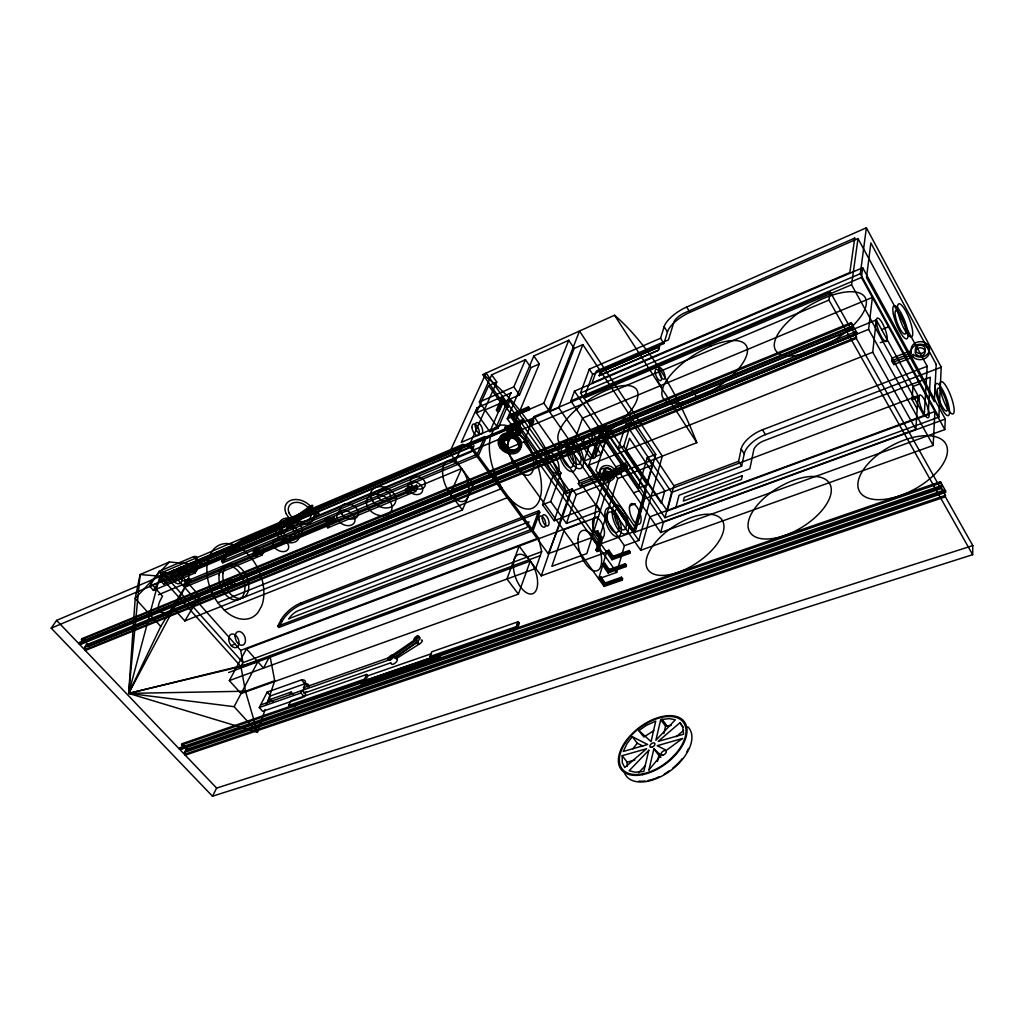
<?xml version="1.0" encoding="UTF-8"?>
<svg xmlns="http://www.w3.org/2000/svg" width="1024" height="1024" viewBox="0 0 1024 1024"><rect width="100%" height="100%" fill="white"/><g stroke="black" fill="none" stroke-linecap="round" stroke-linejoin="round"><path stroke-width="1.5" d="M940.186 487.578L856.333 338.47L856.512 337.114L850.662 326.694L79.706 642.406L78.848 643.699L850.483 328.064L830.221 292.045L56.589 620.378L51.2 628.147L212.48 796.211L972.659 554.701L972.8 545.587L945.37 496.806L945.434 495.334L940.25 486.106L940.186 487.578L179.315 748.979L180.045 747.648L941.67 485.478L940.429 481.702L182.246 743.654L181.517 744.986L182.989 746.534L181.53 749.197L180.045 747.648M945.434 495.334L185.958 753.843L184.486 752.294L945.549 492.39L945.6 490.918L940.429 481.702M944.141 493.03L944.256 490.086L185.933 749.632L184.486 752.294M941.67 485.478L941.542 488.41L181.53 749.197M944.819 429.594L945.267 419.046L862.694 267.776L574.477 391.13L570.816 400.934L660.685 532.557L944.819 429.594L861.427 277.466L862.694 267.776M938.867 417.101L941.222 367.194L866.381 227.789L686.669 307.059A22.323 8.294 -32.7 0 0 664.141 326.72L660.557 338.24L589.286 369.165L580.531 392.986L664.96 517.696L938.867 417.101L860.314 273.715L866.381 227.789M933.171 445.453L934.899 411.494L649.933 516.826L640.73 550.285L933.171 445.453L868.621 329.357L872.371 297.434L582.566 418.125L571.11 450.176L640.73 550.285M857.997 238.592L927.181 366.272L924.198 416.051L851.558 284.749L857.997 238.592L689.933 312.333A22.285 8.358 -32.7 0 0 667.443 331.968L663.91 343.526L592.678 374.246L584.026 398.144L851.558 284.749M915.84 429.338L918.08 395.686L876.314 319.923L599.744 432.819L588.826 465.126L635.174 532.058L915.84 429.338L872.717 352.218L876.314 319.923M917.197 408.922L912.038 399.616L912.986 386.445L919.757 383.872M913.062 357.03L913.318 354.445L894.016 361.997L893.786 364.57L913.126 357.018L914.752 358.285A9.229 7.731 -2.6 0 0 927.629 356.352A9.229 7.731 -2.6 0 0 925.53 345.587L923.405 344.653A9.229 7.731 -2.6 0 0 910.95 351.309L911.04 353.19L891.686 360.781L893.786 364.57M911.04 353.19L911.155 348.749A9.203 7.718 -2.7 0 1 922.778 341.888A9.203 7.718 -2.7 0 1 928.614 352.589A9.203 7.718 -2.7 0 1 914.944 355.712L913.318 354.445M891.686 360.781L891.93 358.221L911.232 350.63M856.512 337.114L86.17 649.178L84.557 647.488L86.259 644.902L87.872 646.592L856.858 334.387L857.037 333.03L851.213 322.65L82.278 638.528L81.421 639.821L83.034 641.523L852.493 326.605L851.213 322.65M627.328 466.394L626.547 468.966L606.118 476.941L604.954 476.518L607.77 477.274A3.302 2.611 17.6 0 0 609.626 473.536A3.302 2.611 17.6 0 0 604.506 472.538L603.725 474.726L603.93 473.766L624.371 465.754L625.152 463.194L615.834 466.854L615.027 469.414L617.203 472.602L618.01 470.042L627.328 466.394L625.152 463.194M86.259 644.902L855.411 331.802L855.053 334.515L84.557 647.488M852.493 326.605L852.134 329.306L81.318 644.109L79.706 642.406M850.483 328.064L850.662 326.694M591.77 537.613L596.301 504.653L605.542 475.891L612.787 471.194L617.818 478.528L597.133 545.152L591.77 537.613L548.237 553.715L469.082 445.773L485.043 409.958L519.462 394.957L530.957 367.654L539.328 363.942L533.837 355.942L568.755 340.288L574.195 348.442L549.683 411.571L543.834 403.136L568.755 340.288M972.659 554.701L828.941 300.096L830.221 292.045M664.96 517.696L671.603 492.429L741.645 466.125L744.23 453.824A21.274 9.715 -31.7 0 1 765.44 434.624L941.222 367.194M741.645 466.125L738.586 461.299L741.21 449.037A21.312 9.664 -31.8 0 1 762.47 429.811L927.181 366.272M657.472 761.459L658.854 755.443L653.875 748.851L648.922 770.035M663.872 733.581L665.562 726.208L660.698 719.667L669.21 718.592L675.328 719.795L655.885 740.262L660.698 719.667M279.565 529.434L279.718 529.485A3.93 1.318 -38.8 0 0 283.789 527.322A3.93 1.318 -38.8 0 0 285.338 524.275L284.403 524.198L288.09 527.936L311.514 511.36L313.178 508.915L316.89 513.472A3.123 1.075 -38.4 0 1 318.707 514.24A3.123 1.075 -38.4 0 1 314.573 517.146A3.123 1.075 -38.4 0 1 315.584 514.394L316.89 513.472M622.195 755.686L622.298 762.829L624.768 767.526L646.592 748.723L622.195 755.686L627.2 762.163L627.11 766.387M286.605 527.475L311.872 509.824A3.123 1.062 -38.4 0 0 310.246 512.243L307.763 509.197A3.136 1.062 -38.4 0 0 310.323 508.698A3.136 1.062 -38.4 0 0 312.832 505.856A3.136 1.062 -38.4 0 0 310.707 505.856L309.03 508.301L285.568 524.902L288.09 527.936M675.789 507.904L679.027 495.27L749.862 468.8L753.882 449.344A10.432 4.762 -31.7 0 1 762.88 441.19L930.317 377.242L928.192 414.669L667.277 510.95L623.731 446.387L631.424 421.888L673.894 485.734L667.277 510.95M660.685 532.557L663.424 522.15L574.477 391.13M228.608 672.55L530.253 561.062L518.4 594.138L241.05 693.555L229.312 680.602L535.757 568.474L541.696 551.642L538.522 538.01L471.373 446.349L462.848 444.403L162.317 572.378L159.923 576.141L128.666 693.389L257.498 732.288L265.101 709.542M604.838 584.294L605.235 582.925L621.504 577.229L621.107 578.586L604.838 584.294L600.422 578.163L616.704 572.403L624.422 545.702L638.81 540.48L662.323 456.128L579.507 331.034L548.582 410.381L533.965 416.589L523.853 441.856L505.485 449.498L516.429 423.027L518.221 422.259L513.459 415.526L529.702 408.55L528.512 406.848L510.464 414.605L509.952 415.834L612.032 559.718L629.786 553.344L630.157 552.038L629.094 550.515L613.12 556.262L612.723 557.568L628.723 551.821L629.094 550.515M635.174 532.058L644.608 498.79L623.578 467.866L622.784 470.426L620.608 467.226L621.402 464.666L599.744 432.819M519.475 433.677L502.938 440.627L507.84 447.45L507.315 448.742L502.4 441.92L518.95 434.957L519.475 433.677L518.246 431.949L499.891 439.693L499.341 440.973L604.147 586.445L622.208 580.134L622.592 578.765L621.504 577.229M608.128 572.954L608.525 571.61L603.085 563.994L604.864 563.354L604.467 564.685L602.688 565.325L608.128 572.954L626.035 566.605L626.419 565.261L625.331 563.725L609.216 569.459L608.819 570.79L624.947 565.069L625.331 563.725M597.133 545.152L633.165 531.955L652.211 465.178L647.219 457.702L655.744 454.362L582.848 344.602L574.195 348.442M633.165 531.955L584.013 461.082L594.33 431.027A9.139 3.968 68.1 0 1 600.781 432.794L638.362 488.115L647.091 484.774L655.744 454.362M638.362 488.115L647.219 457.702M308.672 508.557L309.146 506.957M604.147 586.445L604.544 585.088L599.04 577.434L600.832 576.794L605.235 582.925M612.032 559.718L612.429 558.413L607.053 550.835L608.819 550.195L613.12 556.262M598.63 578.79L607.053 550.835M600.422 578.163L600.832 576.794M612.723 557.568L608.422 551.501L608.819 550.195M597.056 551.552L601.229 538.048L597.018 532.096L597.414 530.842L602.662 538.278L598.771 550.925L597.056 551.552L595.994 550.054L599.526 538.675L601.229 538.048M599.245 375.59L658.355 350.17L659.456 346.611L658.47 350.349L599.245 375.59L600.512 372.019L659.456 346.611M621.069 473.357L621.862 470.784L619.686 467.584L618.88 470.157L603.098 476.339L603.085 477.965L605.286 479.514L621.069 473.357L618.88 470.157M599.526 538.675L595.302 532.736L595.699 531.482L597.837 530.688M631.424 421.888L625.971 424.102L618.189 448.602L623.731 446.387M612.787 471.194L586.829 553.587L551.859 566.323L564.39 529.485L598.515 516.621M606.118 476.941L605.286 479.514L603.098 476.339L603.93 473.766M602.355 476.186L601.523 478.746L580.595 486.925L578.33 483.699L579.2 481.139L600.102 472.922L603.904 477.286A8.013 6.362 17.5 0 0 615.13 474.893A8.013 6.362 17.5 0 0 608.819 465.741A8.013 6.362 17.5 0 0 599.795 471.334L602.355 476.186L581.453 484.365L580.595 486.925M600.102 472.922L599.283 475.584L603.072 479.846A8.026 6.362 17.6 0 0 613.773 478.438A8.026 6.362 17.6 0 0 610.624 469.299L608.691 468.48A8.026 6.362 17.6 0 0 598.95 473.882L599.27 475.482L578.33 483.699M601.139 454.336L605.478 441.254L599.885 443.507L595.494 456.602L601.139 454.336L595.328 445.85M267.123 703.488L274.714 680.742L269.952 655.757L263.501 668.109L246.464 648.896L229.312 680.602M584.013 461.082L593.037 457.472L603.162 427.405A9.165 3.93 68.2 0 1 609.562 429.21L647.091 484.774M530.957 367.654L525.466 359.693L491.686 374.835L496.755 382.016L488.653 385.613L476.314 412.915L489.856 431.667L501.786 404.122L509.862 400.602L560.973 473.024L550.733 501.53L566.451 523.443L576.243 494.682L609.562 481.741L605.542 475.891M518.4 594.138L506.931 578.995L519.142 546.099L541.235 575.846L570.214 492.07L486.067 373.082L449.6 452.442L473.344 484.416L462.426 509.965L184.832 620.954L172.493 607.296L539.469 457.434M576.243 494.682L572.186 488.934L562.278 517.645L548.237 553.715M431.04 657.92L429.888 656.525L516.544 626.534L518.234 621.722L519.36 623.194L517.67 628.006L289.83 706.701L288.666 705.408L290.944 700.762L366.656 674.432L367.795 675.789L365.709 680.486L364.557 679.142L366.656 674.432M560.973 473.024L552.947 476.224L542.554 504.717L554.125 520.755L564.186 492.07L572.186 488.934M599.36 375.757L600.627 372.186L659.571 346.79M538.726 510.81L532.019 529.139L277.696 626.214L278.81 627.494L533.107 530.624L539.789 512.282L538.726 510.81L300.544 603.174A18.253 6.899 -39.8 0 0 280.858 620.211L277.696 626.214M549.683 411.571L558.758 407.731L582.848 344.602M359.693 682.573L360.845 683.917L438.554 657.139L439.501 654.758M482.854 374.528L567.04 493.312L696.806 442.675L614.566 315.251L482.854 374.528A180.57 92.403 68.6 0 1 522.931 414.336L531.29 425.792C540.173 413.427 521.523 423.603 532.365 423.091L530.355 420.134M429.888 656.525L431.821 651.776L518.234 621.722M499.341 440.973L517.722 433.229L518.246 431.949M504.704 428.262L522.918 420.518L523.43 419.264L524.646 420.979L524.134 422.234L507.725 429.197L512.576 435.981L510.758 436.749L504.704 428.262L505.229 427.008L523.43 419.264M509.952 415.834L528 408.077L528.512 406.848M449.6 452.442L517.722 423.488L512.934 416.755L529.203 409.792L529.702 408.55M512.576 435.981L513.088 434.726L508.25 427.942L524.646 420.979M517.722 423.488L518.221 422.259M469.082 445.773L513.139 427.085L539.328 363.942M502.4 441.92L502.938 440.627M507.725 429.197L508.25 427.942M512.934 416.755L513.459 415.526M415.616 639.91L417.267 635.994M513.139 427.085L507.264 418.816L533.837 355.942M508.634 406.861L509.133 405.683L507.405 406.438L501.581 398.208L503.309 397.44L498.163 409.318L496.41 410.074L497.587 411.738L499.341 410.982L503.974 400.269L508.634 406.861L506.893 407.616L502.234 401.037L503.974 400.269M489.856 431.667L498.099 428.16L509.862 400.602M510.963 392.934L496.141 427.469L461.312 442.33L476.966 407.821M476.314 412.915L484.582 409.306L479.36 402.035L513.805 386.88L525.466 359.693M260.595 704.947L390.054 659.571L391.206 656.934L303.475 687.757L304.986 689.485M497.587 411.738L502.234 401.037M484.877 436.506L477.158 454.246L221.606 561.446L222.784 562.803L478.31 455.821L486.016 438.067L484.877 436.506L245.491 538.304A18.739 6.17 -39.3 0 0 225.114 555.597L221.606 561.446M496.41 410.074L501.581 398.208M484.582 409.306L496.755 382.016M519.437 430.579L520.422 428.39A2.65 1.395 68.9 0 0 519.59 425.165A2.65 1.395 68.9 0 0 517.581 424.512L516.557 426.65L513.51 427.827L516.39 431.757L519.437 430.579L516.557 426.65M516.39 431.757L517.376 429.568A2.65 1.395 68.9 0 0 516.544 426.342A2.65 1.395 68.9 0 0 514.534 425.69L513.51 427.827M462.848 444.403L455.59 460.506L181.594 575.757L199.667 596.147L184.832 620.954M479.36 402.035L491.686 374.835M407.872 493.952L409.741 490.035M261.862 555.2L260.595 553.702L263.168 549.184L264.435 550.682L261.862 555.2L185.472 586.893L184.205 585.459L414.362 489.754L416.525 485.184L417.779 486.822L415.629 491.405L327.846 527.821L326.566 526.259L328.973 521.728L330.24 523.277L327.846 527.821M540.275 555.661L240.883 666.509L128.666 693.389L187.648 582.592L160.755 626.432L128.666 693.389L234.112 706.688L257.498 732.288L245.478 691.226L240.883 666.509L159.923 576.141L140.096 574.554L135.181 598.451L128.666 693.389L245.478 691.226L274.714 680.742M300.928 692.992L302.195 690.368L305.613 694.259L304.358 696.883L300.928 692.992L259.277 707.546L262.707 711.347L302.861 697.395M303.475 687.757L305.357 683.866A12.928 5.274 -40.9 0 0 301.504 679.91L267.162 692.109L259.277 707.546M289.882 694.694L291.162 692.083L293.44 694.656M269.325 701.901L270.63 699.302L291.162 692.083M266.266 704.32L270.541 695.885L304.883 683.763A12.915 5.312 -40.9 0 1 305.6 683.699M212.48 796.211L216.64 788.083L972.8 545.587M328.205 525.363L330.266 521.472M288.883 618.982L289.459 617.958A8.602 3.251 -39.8 0 1 297.472 611.008L528.998 521.843L526.899 527.488L289.075 618.598M278.81 627.494L281.958 621.504A18.24 6.912 -39.8 0 1 301.632 604.454L539.789 512.282M234.112 706.688L257.856 661.734L128.666 693.389L140.096 574.554L169.37 561.984L189.03 563.776L181.594 575.757M331.75 522.01L334.144 517.478L335.411 519.04L333.018 523.584L331.75 522.01L253.261 554.714L254.528 556.211L257.114 551.706L255.846 550.208L334.144 517.478M240.883 666.509L242.97 662.643L240.691 650.394L171.981 573.184L162.317 572.378L242.97 662.643L541.696 551.642M185.958 753.843L185.229 755.174L945.37 496.806M945.6 490.918L188.134 749.85L187.405 751.181L185.933 749.632M256.512 556.646L258.714 552.794M253.261 554.714L255.846 550.208M231.782 552.883L232.435 551.872A9.19 3.034 -39.3 0 1 241.075 544.538L474.061 445.85L471.462 451.763L231.872 552.742M222.784 562.803L226.278 556.941A18.726 6.195 -39.3 0 1 246.643 539.661L245.491 538.304M186.957 585.728L189.312 581.901M195.174 572.89L196.71 570.368L192.934 566.067L191.373 568.576L149.619 586.202L153.408 590.4L195.174 572.89L191.373 568.576M283.789 531.738L282.445 530.381L184.653 571.635L182.131 568.794L180.57 571.29L183.091 574.144L283.789 531.738L281.267 528.717L159.949 580.006L163.738 584.23L165.312 581.734L198.246 567.859L200.538 564.122L196.787 559.821A13.606 4.301 -39.8 0 0 193.587 556.634L159.142 571.341L149.619 586.202M184.205 585.459L186.944 580.992L416.525 485.184M185.472 586.893L188.224 582.426L186.944 580.992M196.787 559.821L194.47 563.558L198.246 567.859M183.091 574.144L184.653 571.635M153.408 590.4L162.88 575.514L197.312 560.909A13.581 4.339 -39.8 0 1 200.538 564.122M86.17 649.178L85.312 650.47L856.333 338.47M87.872 646.592L88.717 645.299L857.037 333.03M81.318 644.109L83.034 641.523M632.922 748.826L637.261 743.206L632.333 736.73L627.098 743.488L623.27 751.462L647.642 744.486L632.333 736.73M648.947 769.907L661.043 755.328L653.875 748.851M169.37 561.984L135.181 598.451L160.755 626.432M638.566 772.736L645.094 765.914M390.054 659.571L393.83 656.013L416.346 640.269M676.403 736.589L683.622 730.381M679.949 722.726L658.202 741.389L683.61 734.208L682.739 727.219L679.949 722.726L683.2 727.142M284.48 524.173L310.707 505.856M394.714 656.998A3.968 1.715 -39.6 0 1 394.957 657.37L417.459 641.638M638.899 730.573L646.349 725.376L655.731 721.126L651.085 741.645L638.899 730.573L642.982 735.962M643.802 737.05L653.862 730.586M388.454 657.894L415.206 639.488M394.534 657.984L417.485 642.202M419.622 643.827L396.096 658.739L394.957 657.37M476.672 407.949L511.258 392.806M507.264 418.816L543.834 403.136M580.531 392.986L860.314 273.715M570.816 400.934L861.427 277.466M159.923 576.141L461.12 448.256M171.981 573.184L471.373 446.349M51.2 628.147L828.941 300.096M513.088 434.726L511.283 435.482L505.229 427.008M163.738 584.23L196.71 570.368M173.978 581.44L177.869 579.802M507.84 447.45L506.022 448.218L499.891 439.693M158.374 594.79L461.542 468.531L450.304 493.888L462.426 509.965M525.978 441.69L527.77 440.947M81.421 639.821L851.034 323.994M594.33 431.027L603.162 427.405M600.781 432.794L609.562 429.21M571.11 450.176L868.621 329.357M881.664 329.626L888.499 326.861M217.805 602.675L502.157 488.333A44.544 21.517 67.8 0 1 490.509 436.672L493.414 430.118A44.544 21.517 67.8 0 1 527.13 443.379A44.544 21.517 67.8 0 1 539.75 499.238A44.544 21.517 67.8 0 1 508.57 497.165L224.346 610.176L217.805 602.675A39.693 25.894 66.6 0 1 209.421 555.917L213.427 549.478A39.693 25.894 66.6 0 1 247.104 553.306L253.312 560.666A39.693 25.894 66.6 0 1 261.709 605.888L258.035 612.454A39.693 25.894 66.6 0 1 224.346 610.176M880.282 342.707L887.206 339.942M588.826 465.126L872.717 352.218M542.554 504.717L550.733 501.53M617.818 478.528L652.211 465.178M554.125 520.755L596.301 504.653L600.435 510.566L566.451 523.443M231.232 645.619L235.123 644.134M633.574 492.851L639.13 490.726M673.894 485.734L738.586 461.299M240.691 650.394L538.522 538.01M246.464 648.896L584.806 521.344M644.608 498.79L918.08 395.686M629.734 505.894L635.341 503.782M912.038 399.616L918.886 397.03M665.562 726.208L671.194 725.389M595.302 532.736L597.018 532.096M602.662 538.278L600.96 538.906L595.699 531.482M663.424 522.15L945.267 419.046M595.994 550.054L597.709 549.427L598.771 550.925M541.235 575.846L608.422 551.501M612.429 558.413L630.157 552.038M608.525 571.61L626.419 565.261M604.544 585.088L622.592 578.765M303.898 692.685L306.88 691.648M304.128 693.094L390.822 662.822M367.795 675.789L431.475 653.683M288.666 705.408L364.557 679.142M181.517 744.986L940.365 483.162M516.774 624.077L519.36 623.194M286.912 527.232L287.462 527.181A3.93 1.331 -38.8 0 1 286.886 529.766A3.93 1.331 -38.8 0 1 282.598 532.506A3.93 1.331 -38.8 0 1 282.445 530.381M627.2 762.163L634.816 760.013M283.315 524.634L285.338 524.275M637.261 743.206L642.842 746.048M658.854 755.443L660.915 757.299M281.267 528.717L279.923 527.36L161.536 577.51L165.312 581.734M56.589 620.378L216.64 788.083M82.278 638.528L88.717 645.299M182.246 743.654L188.134 749.85M151.219 583.706L155.008 587.904M156.262 589.299L162.534 596.25A40.205 13.082 -40 0 0 174.502 610.432M270.63 699.302L273.19 702.17M159.142 571.341L162.88 575.514M267.162 692.109L270.541 695.885M185.587 580.941L188.134 583.821M305.357 683.866L307.917 686.784M193.587 556.634L197.312 560.909M301.504 679.91L304.883 683.763M225.114 555.597L226.278 556.941M280.858 620.211L281.958 621.504M300.544 603.174L301.632 604.454M255.053 551.731L257.587 554.726M309.402 506.778L315.584 514.394M418.496 642.458L417.382 641.088A2.97 1.293 -39 0 0 419.981 638.336A2.97 1.293 -39 0 0 418.432 637.427M311.514 511.36L309.03 508.301L310.246 509.85M437.414 655.731L438.554 657.139M326.682 520.307L329.216 523.43M406.259 488.73L408.781 491.994M414.362 489.754L415.629 491.405M516.544 626.534L517.67 628.006M662.016 719.168L666.88 725.722M515.034 427.238L517.914 431.168M485.043 409.958L498.099 428.16M498.163 409.318L499.341 410.982M604.864 563.354L609.216 569.459M604.467 564.685L608.819 570.79M488.653 385.613L501.786 404.122M517.722 433.229L518.95 434.957M523.853 441.856L616.704 572.403M621.107 578.586L622.208 580.134M510.464 414.605L516.429 423.027M522.918 420.518L524.134 422.234M624.947 565.069L626.035 566.605M513.805 386.88L519.462 394.957M528 408.077L529.203 409.792M533.965 416.589L579.2 481.139M581.453 484.365L624.422 545.702M628.723 551.821L629.786 553.344M548.582 410.381L638.81 540.48M599.283 475.584L601.472 478.771M604.506 472.538L607.77 477.274M558.758 407.731L593.037 457.472M603.712 473.651L606.093 477.133M624.371 465.754L626.547 468.966M589.286 369.165L592.678 374.246M625.971 424.102L671.603 492.429M656.589 379.482L662.554 388.736M691.136 388.403L697.216 397.99M660.557 338.24L663.91 343.526M664.141 326.72L667.443 331.968M741.21 449.037L744.23 453.824M686.669 307.059L689.933 312.333M708.506 342.438L710.797 346.15M762.47 429.811L765.44 434.624M855.411 331.802L856.858 334.387M944.256 490.086L945.549 492.39M891.93 358.221L894.016 361.997M285.158 523.699L285.568 524.902M614.566 315.251A190.566 81.446 68.9 0 1 696.806 442.675M567.04 493.312A180.57 92.403 68.6 0 0 530.291 424.294L529.267 422.861A1.946 1.562 22.4 0 1 531.571 423.296L532.096 424.064A1.946 1.562 22.4 0 1 531.29 425.792M514.112 628.006A3.136 1.459 -37.7 0 1 513.472 628.518M512.102 629.235A3.136 1.459 -37.7 0 1 510.528 629.248M365.402 681.408A2.982 1.293 -40.2 0 1 364.16 682.278M363.546 682.547A2.982 1.293 -40.2 0 1 362.214 682.509M516.224 628.314A3.136 1.459 -37.7 0 1 512.909 630.797A3.136 1.459 -37.7 0 1 511.424 629.504M436.762 656.794A3.046 1.37 -39.1 0 1 435.456 657.498M439.834 655.386A3.046 1.37 -39.1 0 1 439.795 657.651A3.046 1.37 -39.1 0 1 436.403 659.763A3.046 1.37 -39.1 0 1 435.853 657.856M367.987 680.614A2.982 1.293 -40.2 0 1 364.992 683.776A2.982 1.293 -40.2 0 1 363.341 682.662M294.899 704.115A2.918 1.203 -41.1 0 1 294.31 704.576M293.696 704.96A2.918 1.203 -41.1 0 1 291.904 705.152M297.562 702.886A2.918 1.203 -41.1 0 1 297.536 703.296M297.357 703.782A2.918 1.203 -41.1 0 1 294.272 706.509A2.918 1.203 -41.1 0 1 293.12 705.254M421.222 640.038A2.97 1.293 -39 0 1 422.042 641.51A2.97 1.293 -39 0 1 419.2 644.032A2.97 1.293 -39 0 1 417.395 643.418M391.77 655.616A3.968 1.715 -39.6 0 1 393.83 656.013M396.672 659.021A3.725 1.626 -39.6 0 1 395.174 663.066A3.725 1.626 -39.6 0 1 391.27 663.27M306.867 683.776A12.915 5.312 -40.9 0 1 308.941 686.426M688.563 748.416A38.502 22.016 -37.3 0 1 686.592 752.307M682.189 758.733A38.502 22.016 -37.3 0 1 672.73 768.218M669.222 770.893A38.502 22.016 -37.3 0 1 664.307 774.067M659.238 776.73A38.502 22.016 -37.3 0 1 655.411 778.342M653.939 778.88A38.502 22.016 -37.3 0 1 648.102 780.493M645.043 780.992A38.502 22.016 -37.3 0 1 638.797 781.133M687.91 726.848A39.475 22.579 -37.3 0 1 669.99 771.046A39.475 22.579 -37.3 0 1 624.448 772.749M936.218 364.416L934.285 401.664L866.496 277.606L870.848 242.944L936.218 364.416M854.758 238.08L849.83 272.55L592.038 382.95L596.339 371.046L668.442 339.891L674.048 321.664A10.944 4.07 -32.7 0 1 683.61 313.318L854.758 238.08M742.272 475.699L741.478 479.514L683.328 501.082L684.288 497.28L742.272 475.699M648.819 750.246L643.802 771.469L635.2 772.224L629.158 770.739L648.819 750.246M664.755 490.867L661.363 503.45L625.702 450.586L629.517 438.285L664.755 490.867M646.246 491.046L635.738 528.064L595.93 470.49L607.872 434.394L646.246 491.046M682.547 738.47L666.381 750.323L657.19 745.702L682.547 738.47M409.088 491.981L407.744 492.531A3.315 1.216 -37.3 0 1 407.757 490.112A3.315 1.216 -37.3 0 1 411.968 488.358A3.315 1.216 -37.3 0 1 409.088 491.981M919.488 345.267L918.246 345.6A4.979 4.173 -2.7 0 0 917.056 352.602A4.979 4.173 -2.7 0 0 925.094 350.438A4.979 4.173 -2.7 0 0 919.488 345.267M513.434 563.29A20.851 10.445 69.9 0 0 530.176 594.022A20.851 10.445 69.9 0 0 532.813 565.082A20.851 10.445 69.9 0 0 513.434 563.29M442.624 473.754A21.683 11.213 67.4 0 0 463.59 501.338A21.683 11.213 67.4 0 0 461.325 468.237A21.683 11.213 67.4 0 0 442.624 473.754M578.01 539.328A21.376 9.882 69.9 0 0 594.79 570.957A21.376 9.882 69.9 0 0 596.57 541.632A21.376 9.882 69.9 0 0 578.01 539.328M228.698 638.938A7.168 4.774 68.6 0 0 236.403 647.552A7.168 4.774 68.6 0 0 236.467 636.083A7.168 4.774 68.6 0 0 228.698 638.938M171.366 574.566A7.373 5.018 65.2 0 0 179.494 583.654A7.373 5.018 65.2 0 0 179.75 572.109A7.373 5.018 65.2 0 0 171.366 574.566M223.027 573.363A18.035 11.763 66.6 0 0 240.333 598.464A18.035 11.763 66.6 0 0 244.07 572.006A18.035 11.763 66.6 0 0 223.027 573.363M219.136 574.976A18.01 11.789 66.6 0 0 236.429 600.026A18.01 11.789 66.6 0 0 240.192 573.594A18.01 11.789 66.6 0 0 219.136 574.976M229.44 581.76A3.597 2.355 66.6 0 0 233.306 586.202A3.597 2.355 66.6 0 0 233.344 580.544A3.597 2.355 66.6 0 0 229.44 581.76M226.842 582.822A3.597 2.355 66.6 0 0 230.707 587.251A3.597 2.355 66.6 0 0 230.758 581.606A3.597 2.355 66.6 0 0 226.842 582.822M411.827 485.299A7.795 5.926 26 0 0 424.717 486.566A7.795 5.926 26 0 0 417.139 476.506A7.795 5.926 26 0 0 411.827 485.299M342.144 514.406A9.587 7.027 27.5 0 0 357.773 516.032A9.587 7.027 27.5 0 0 348.198 503.834A9.587 7.027 27.5 0 0 342.144 514.406M409.139 490.803A7.834 5.926 26 0 0 422.067 492.083A7.834 5.926 26 0 0 414.464 481.997A7.834 5.926 26 0 0 409.139 490.803M338.624 520.986A9.638 7.04 27.4 0 0 354.342 522.624A9.638 7.04 27.4 0 0 344.691 510.4A9.638 7.04 27.4 0 0 338.624 520.986M368.986 509.171A13.402 9.958 26.7 0 0 390.976 511.45A13.402 9.958 26.7 0 0 377.779 494.323A13.402 9.958 26.7 0 0 368.986 509.171M280.448 534.016A8.346 5.926 28.6 0 0 293.978 538.317A8.346 5.926 28.6 0 0 288.435 527.053A8.346 5.926 28.6 0 0 280.448 534.016M273.574 545.946A8.422 5.939 28.4 0 0 287.232 550.298A8.422 5.939 28.4 0 0 281.613 538.982A8.422 5.939 28.4 0 0 273.574 545.946M277.005 534.4A12.339 8.768 28.6 0 0 297.024 540.787A12.339 8.768 28.6 0 0 288.858 524.134A12.339 8.768 28.6 0 0 277.005 534.4M280.102 529.05A12.288 8.768 28.6 0 0 300.032 535.411A12.288 8.768 28.6 0 0 291.917 518.784A12.288 8.768 28.6 0 0 280.102 529.05M286.182 513.626A15.642 11.277 28.8 0 0 311.552 521.741A15.642 11.277 28.8 0 0 301.35 500.416A15.642 11.277 28.8 0 0 286.182 513.626M289.229 513.293A12.109 8.73 28.8 0 0 308.877 519.552A12.109 8.73 28.8 0 0 300.954 503.04A12.109 8.73 28.8 0 0 289.229 513.293M546.419 458.355A11.123 5.158 68.1 0 0 556.39 473.254A11.123 5.158 68.1 0 0 555.354 456.768A11.123 5.158 68.1 0 0 546.419 458.355M592.602 521.792A10.829 4.902 69.6 0 0 601.037 537.933A10.829 4.902 69.6 0 0 601.946 523.302A10.829 4.902 69.6 0 0 592.602 521.792M604.8 513.946A15.296 6.797 69.6 0 0 616.678 536.73A15.296 6.797 69.6 0 0 617.754 516.083A15.296 6.797 69.6 0 0 604.8 513.946M561.152 452.365A11.187 5.082 68.2 0 0 571.11 467.379A11.187 5.082 68.2 0 0 569.984 450.829A11.187 5.082 68.2 0 0 561.152 452.365M607.206 516.314A10.893 4.838 69.6 0 0 615.654 532.557A10.893 4.838 69.6 0 0 616.448 517.875A10.893 4.838 69.6 0 0 607.206 516.314M558.605 450.586A15.706 7.13 68.2 0 0 572.582 471.629A15.706 7.13 68.2 0 0 570.97 448.371A15.706 7.13 68.2 0 0 558.605 450.586M604.019 473.446A4.326 3.443 17.5 0 0 611.392 474.125A4.326 3.443 17.5 0 0 607.565 468.518A4.326 3.443 17.5 0 0 604.019 473.446M603.187 476.006A4.339 3.443 17.6 0 0 610.586 476.685A4.339 3.443 17.6 0 0 606.733 471.078A4.339 3.443 17.6 0 0 603.187 476.006M507.981 446.477A22.246 10.624 67.7 0 0 528.755 475.072A22.246 10.624 67.7 0 0 525.76 441.382A22.246 10.624 67.7 0 0 507.981 446.477M583.578 443.238A11.29 4.979 68.2 0 0 593.498 458.432A11.29 4.979 68.2 0 0 592.23 441.792A11.29 4.979 68.2 0 0 583.578 443.238M566.042 447.552A15.757 7.078 68.2 0 0 580.006 468.672A15.757 7.078 68.2 0 0 578.33 445.376A15.757 7.078 68.2 0 0 566.042 447.552M568.589 449.344A11.226 5.043 68.2 0 0 578.534 464.41A11.226 5.043 68.2 0 0 577.357 447.834A11.226 5.043 68.2 0 0 568.589 449.344M629.414 507.955A10.982 4.736 69.6 0 0 637.875 524.365A10.982 4.736 69.6 0 0 638.515 509.632A10.982 4.736 69.6 0 0 629.414 507.955M612.16 511.168A15.334 6.746 69.6 0 0 624.051 534.029A15.334 6.746 69.6 0 0 625.05 513.357A15.334 6.746 69.6 0 0 612.16 511.168M614.566 513.536A10.918 4.8 69.6 0 0 623.027 529.843A10.918 4.8 69.6 0 0 623.757 515.136A10.918 4.8 69.6 0 0 614.566 513.536M605.325 471.872A3.29 2.611 17.5 0 0 610.918 472.384A3.29 2.611 17.5 0 0 608.013 468.122A3.29 2.611 17.5 0 0 605.325 471.872M688.205 401.088A49.178 19.853 -32.5 0 0 747.11 347.61A49.178 19.853 -32.5 0 0 678.643 366.707A49.178 19.853 -32.5 0 0 688.205 401.088M918.963 399.181A12.16 3.136 69.7 0 0 927.386 417.69A12.16 3.136 69.7 0 0 925.709 402.253A12.16 3.136 69.7 0 0 918.963 399.181M876.685 324.019A12.531 3.302 68.9 0 0 886.016 341.568A12.531 3.302 68.9 0 0 882.726 323.84A12.531 3.302 68.9 0 0 876.685 324.019M895.411 316.403A12.608 3.187 68.9 0 0 904.704 334.093A12.608 3.187 68.9 0 0 901.261 316.314A12.608 3.187 68.9 0 0 895.411 316.403M917.21 355.379A4.992 4.186 -2.6 0 0 925.094 352.307A4.992 4.186 -2.6 0 0 918.093 348.16A4.992 4.186 -2.6 0 0 917.21 355.379M893.363 314.086A17.702 4.467 68.9 0 0 906.406 338.867A17.702 4.467 68.9 0 0 901.542 313.869A17.702 4.467 68.9 0 0 893.363 314.086M937.408 392.256A12.237 3.021 69.7 0 0 945.818 410.906A12.237 3.021 69.7 0 0 943.974 395.418A12.237 3.021 69.7 0 0 937.408 392.256M935.386 389.35A17.178 4.237 69.7 0 0 947.187 415.501A17.178 4.237 69.7 0 0 944.576 393.728A17.178 4.237 69.7 0 0 935.386 389.35M940.032 387.597A17.203 4.186 69.7 0 0 951.834 413.798A17.203 4.186 69.7 0 0 949.171 392.013A17.203 4.186 69.7 0 0 940.032 387.597M898.086 312.154A17.728 4.429 68.9 0 0 911.117 336.998A17.728 4.429 68.9 0 0 906.202 311.974A17.728 4.429 68.9 0 0 898.086 312.154M372.954 501.466A13.312 9.933 26.8 0 0 394.803 503.706A13.312 9.933 26.8 0 0 381.722 486.643A13.312 9.933 26.8 0 0 372.954 501.466M378.726 497.766A6.95 5.197 26.8 0 0 390.131 498.906A6.95 5.197 26.8 0 0 383.283 489.997A6.95 5.197 26.8 0 0 378.726 497.766M542.234 518.387A5.99 2.867 69.1 0 0 547.75 525.965A5.99 2.867 69.1 0 0 546.918 516.71A5.99 2.867 69.1 0 0 542.234 518.387M475.238 426.035A6.234 3.072 66.7 0 0 481.165 434.176A6.234 3.072 66.7 0 0 480.499 424.858A6.234 3.072 66.7 0 0 475.238 426.035M538.957 519.642A5.99 2.88 69.1 0 0 544.474 527.206A5.99 2.88 69.1 0 0 543.654 517.965A5.99 2.88 69.1 0 0 538.957 519.642M471.936 427.469A6.234 3.085 66.7 0 0 477.862 435.584A6.234 3.085 66.7 0 0 477.21 426.278A6.234 3.085 66.7 0 0 471.936 427.469M655.168 372.506A6.17 2.406 67.8 0 0 660.493 380.736A6.17 2.406 67.8 0 0 659.315 371.661A6.17 2.406 67.8 0 0 655.168 372.506M658.688 371.021A6.182 2.394 67.8 0 0 664 379.264A6.182 2.394 67.8 0 0 662.81 370.176A6.182 2.394 67.8 0 0 658.688 371.021M890.189 498.419A49.254 24.576 -28.7 0 0 946.138 444.557A49.254 24.576 -28.7 0 0 871.654 460.045A49.254 24.576 -28.7 0 0 890.189 498.419M775.565 538.035A46.694 23.066 -31.4 0 0 830.643 485.811A46.694 23.066 -31.4 0 0 762.816 499.315A46.694 23.066 -31.4 0 0 775.565 538.035M669.53 574.682A44.608 21.581 -33.8 0 0 723.699 524.006A44.608 21.581 -33.8 0 0 661.773 535.77A44.608 21.581 -33.8 0 0 669.53 574.682M580.096 445.043A46.886 18.509 -34.4 0 0 637.914 393.165A46.886 18.509 -34.4 0 0 575.744 409.958A46.886 18.509 -34.4 0 0 580.096 445.043M805.581 353.37A51.981 21.248 -30.5 0 0 865.523 298.214A51.981 21.248 -30.5 0 0 789.914 319.923A51.981 21.248 -30.5 0 0 805.581 353.37M177.856 571.827A7.398 5.005 65.3 0 0 185.984 580.941A7.398 5.005 65.3 0 0 186.214 569.37A7.398 5.005 65.3 0 0 177.856 571.827M235.174 636.442A7.181 4.762 68.6 0 0 242.893 645.094A7.181 4.762 68.6 0 0 242.931 633.6A7.181 4.762 68.6 0 0 235.174 636.442M187.456 583.936A3.072 0.998 -40 0 0 191.053 580.288A3.072 0.998 -40 0 0 187.354 581.837A3.072 0.998 -40 0 0 187.456 583.936M186.176 582.502A3.072 0.986 -40 0 0 189.786 578.854A3.072 0.986 -40 0 0 186.086 580.403A3.072 0.986 -40 0 0 186.176 582.502M255.834 553.523A3.149 1.062 -39.2 0 0 259.469 549.811A3.149 1.062 -39.2 0 0 255.526 551.45A3.149 1.062 -39.2 0 0 255.834 553.523M254.566 552.026A3.149 1.062 -39.2 0 0 258.189 548.301A3.149 1.062 -39.2 0 0 254.259 549.952A3.149 1.062 -39.2 0 0 254.566 552.026M407.13 490.675A3.328 1.216 -37.3 0 0 410.765 486.81A3.328 1.216 -37.3 0 0 406.298 488.678A3.328 1.216 -37.3 0 0 407.13 490.675M328.166 523.61A3.226 1.139 -38.4 0 0 331.827 519.821A3.226 1.139 -38.4 0 0 327.667 521.523A3.226 1.139 -38.4 0 0 328.166 523.61M326.246 521.254A3.226 1.126 -38.4 0 0 329.933 517.466A3.226 1.126 -38.4 0 0 325.76 519.181A3.226 1.126 -38.4 0 0 326.246 521.254M389.824 660.083A3.738 1.613 -39.6 0 0 393.933 655.488A3.738 1.613 -39.6 0 0 388.992 657.203A3.738 1.613 -39.6 0 0 389.824 660.083M415.59 639.923A2.97 1.293 -39 0 0 418.842 636.275A2.97 1.293 -39 0 0 414.861 637.683A2.97 1.293 -39 0 0 415.59 639.923M511.424 428.813A1.933 0.922 67.1 0 0 513.203 431.373A1.933 0.922 67.1 0 0 513.011 428.506A1.933 0.922 67.1 0 0 511.424 428.813M500.173 447.974A11.738 8.768 25.2 0 0 519.603 450.304A11.738 8.768 25.2 0 0 508.531 435.226A11.738 8.768 25.2 0 0 500.173 447.974M501.722 447.411A9.766 7.296 25.2 0 0 517.888 449.331A9.766 7.296 25.2 0 0 508.672 436.787A9.766 7.296 25.2 0 0 501.722 447.411M501.197 445.773A11.712 8.768 25.2 0 0 520.602 448.077A11.712 8.768 25.2 0 0 509.555 433.011A11.712 8.768 25.2 0 0 501.197 445.773M502.362 445.35A10.253 7.667 25.2 0 0 519.334 447.36A10.253 7.667 25.2 0 0 509.658 434.189A10.253 7.667 25.2 0 0 502.362 445.35M511.91 430.976A5.798 4.378 25.3 0 0 521.523 432.077A5.798 4.378 25.3 0 0 516.058 424.589A5.798 4.378 25.3 0 0 511.91 430.976M502.822 445.056A9.741 7.296 25.2 0 0 518.963 446.963A9.741 7.296 25.2 0 0 509.76 434.445A9.741 7.296 25.2 0 0 502.822 445.056M514.573 427.405A1.933 1.024 68.9 0 0 516.39 429.888A1.933 1.024 68.9 0 0 516.275 426.918A1.933 1.024 68.9 0 0 514.573 427.405M517.619 426.214A1.933 1.024 68.9 0 0 519.45 428.71A1.933 1.024 68.9 0 0 519.322 425.728A1.933 1.024 68.9 0 0 517.619 426.214M642.573 774.656A39.578 22.451 -37.2 0 0 686.157 725.21A39.578 22.451 -37.2 0 0 629.363 736.666A39.578 22.451 -37.2 0 0 642.573 774.656M642.816 773.824A38.464 21.811 -37.2 0 0 685.197 725.773A38.464 21.811 -37.2 0 0 630.029 736.883A38.464 21.811 -37.2 0 0 642.816 773.824M651.904 747.213A2.97 1.677 -37.2 0 0 654.835 743.411A2.97 1.677 -37.2 0 0 650.458 744.666A2.97 1.677 -37.2 0 0 651.904 747.213M663.219 754.995A3.008 1.728 -37.1 0 0 666.189 751.13A3.008 1.728 -37.1 0 0 661.747 752.358A3.008 1.728 -37.1 0 0 663.219 754.995"/></g></svg>
